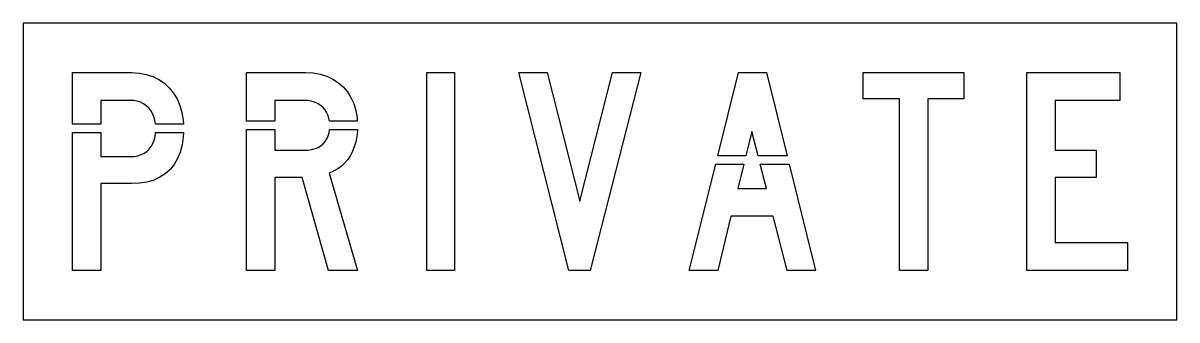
# Model space of a CAD drawing. Extents: x 0 to 70, y 0 to 18.
import ezdxf

# ---------------------------------------------------------------- set-up
doc = ezdxf.new("R2010")
doc.units = 0
doc.layers.add('CUT', color=7, linetype='Continuous')
doc.layers.add('OUTSIDE', color=1, linetype='Continuous')

msp = doc.modelspace()

# ---------------------------------------------------------------- linework, layer by layer
at = {"layer": 'CUT'}
for points in [[(7.7472, 12.6948), (7.6212, 12.8532), (7.4748, 12.9888), (7.3104, 13.104), (7.1292, 13.1952), (6.9312, 13.2612), (6.72, 13.302), (6.4944, 13.3152), (4.7256, 13.3152), (4.7256, 11.861), (3, 11.861), (3, 15), (6.5784, 15), (7.0392, 14.9724), (7.47, 14.8908), (7.8708, 14.7576), (8.2392, 14.5764), (8.5728, 14.3472), (8.868, 14.0736), (9.1248, 13.758), (9.3384, 13.4028), (9.51, 13.0104), (9.6336, 12.5832), (9.7104, 12.1224), (9.7245, 11.861), (8.0396, 11.861), (8.0388, 11.8764), (8.0016, 12.1068), (7.9392, 12.3216), (7.854, 12.5172)], [(18.1755, 12.9048), (18.0291, 13.0272), (17.8647, 13.1292), (17.6835, 13.2096), (17.4855, 13.2684), (17.2743, 13.3032), (17.0487, 13.3152), (15.2799, 13.3152), (15.2799, 12.0506), (13.5543, 12.0506), (13.5543, 15), (17.1327, 15), (17.5935, 14.9736), (18.0243, 14.898), (18.4251, 14.772), (18.7935, 14.6004), (19.1271, 14.3844), (19.4223, 14.1264), (19.6791, 13.8276), (19.8927, 13.4904), (20.0643, 13.1172), (20.1879, 12.7092), (20.2647, 12.27), (20.277, 12.0506), (18.5884, 12.0506), (18.5559, 12.234), (18.4935, 12.4272), (18.4083, 12.6048), (18.3015, 12.7644)], [(24.4877, 3), (24.4877, 15), (26.1713, 15), (26.1713, 3)], [(33.7796, 7.2108), (35.7584, 15), (37.484, 15), (34.4108, 3), (33.1052, 3), (30.074, 15), (31.7996, 15)], [(43.4075, 15), (45.0923, 15), (46.3513, 9.9458), (44.5858, 9.9458), (44.2079, 11.4216), (43.8479, 9.9458), (42.1485, 9.9458)], [(53.1613, 13.4004), (50.9725, 13.4004), (50.9725, 15), (57.0781, 15), (57.0781, 13.4004), (54.8881, 13.4004), (54.8881, 3), (53.1613, 3)], [(66.5368, 13.3152), (62.6212, 13.3152), (62.6212, 10.284), (65.1052, 10.284), (65.1052, 8.6424), (62.6212, 8.6424), (62.6212, 4.6848), (67, 4.6848), (67, 3), (60.8956, 3), (60.8956, 15), (66.5368, 15)], [(8.6256, 8.8656), (8.2956, 8.6496), (7.9248, 8.4816), (7.5144, 8.3604), (7.0656, 8.2872), (6.5784, 8.2632), (4.7256, 8.2632), (4.7256, 3), (3, 3), (3, 11.359), (4.7256, 11.359), (4.7256, 9.9048), (6.4944, 9.9048), (6.7368, 9.918), (6.9612, 9.9576), (7.164, 10.0212), (7.3476, 10.11), (7.5108, 10.2216), (7.6524, 10.3584), (7.7736, 10.5168), (7.8732, 10.698), (7.9512, 10.8996), (8.0076, 11.124), (8.04, 11.359), (9.7244, 11.359), (9.7128, 11.1048), (9.6432, 10.6224), (9.5268, 10.182), (9.3672, 9.7848), (9.1632, 9.4332), (8.916, 9.126)], [(15.2799, 11.5486), (15.2799, 10.284), (17.0487, 10.284), (17.2911, 10.296), (17.5155, 10.3296), (17.7183, 10.3848), (17.9019, 10.4616), (18.0651, 10.56), (18.2067, 10.6788), (18.3279, 10.818), (18.4275, 10.9764), (18.5055, 11.1552), (18.5619, 11.352), (18.5926, 11.5486), (20.2824, 11.5486), (20.2791, 11.4504), (20.2419, 11.1168), (20.1807, 10.8012), (20.0955, 10.5036), (19.9863, 10.2264), (19.8543, 9.9684), (19.6971, 9.732), (19.5171, 9.5172), (19.3143, 9.3252), (19.0875, 9.1572), (18.8367, 9.0132), (18.5643, 8.8944), (20.2911, 3), (18.5223, 3), (16.9227, 8.6424), (15.2799, 8.6424), (15.2799, 3), (13.5543, 3), (13.5543, 11.5486)], [(43.7254, 9.4438), (43.3655, 7.968), (45.0923, 7.968), (44.7143, 9.4438), (46.4763, 9.4438), (48.0815, 3), (46.3547, 3), (45.5123, 6.2844), (42.9443, 6.2844), (42.1439, 3), (40.4183, 3), (42.0234, 9.4438)]]:
    msp.add_lwpolyline(points, close=True, dxfattribs=at)
at = {"layer": 'OUTSIDE'}
msp.add_lwpolyline([(0, 0), (70, 0), (70, 18), (0, 18)], close=True, dxfattribs=at)

doc.saveas('drawing.dxf')
